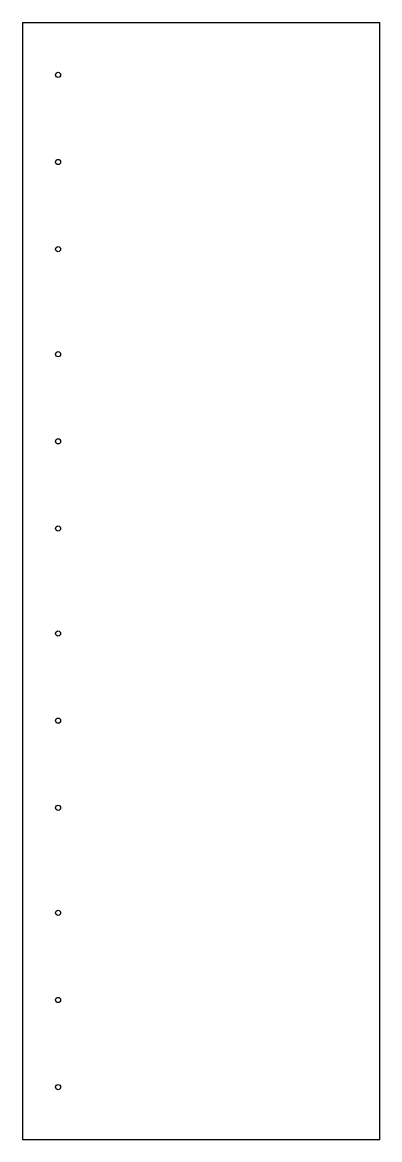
# Model space of a CAD drawing. Extents: x 0 to 160, y 0 to 500.
import ezdxf

# ---------------------------------------------------------------- set-up
doc = ezdxf.new("R2010")
doc.units = 0
doc.layers.get('0').update_dxf_attribs({"linetype": 'CONTINUOUS'})

msp = doc.modelspace()

# ---------------------------------------------------------------- linework, layer by layer
for p, q in [((0, 500), (0, 0)), ((0, 500), (100, 500)), ((100, 500), (160, 500)), ((160, 0), (160, 500)), ((0, 0), (100, 0)), ((100, 0), (160, 0))]:
    msp.add_line(p, q)
for centre in [(16, 476.5), (16, 437.5), (16, 398.5), (16, 351.5), (16, 312.5), (16, 273.5), (16, 226.5), (16, 187.5), (16, 148.5), (16, 101.5), (16, 62.5), (16, 23.5)]:
    msp.add_circle(centre, 1.15)

doc.saveas('drawing.dxf')
